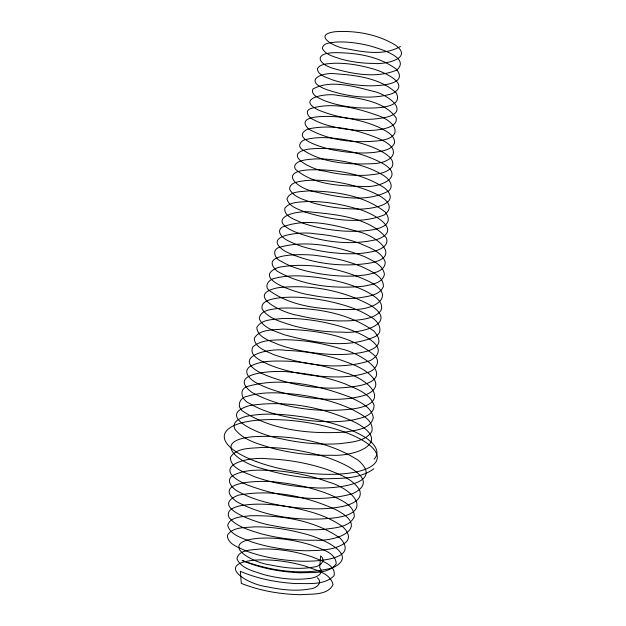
<?xml version="1.0" encoding="UTF-8"?>
<svg xmlns="http://www.w3.org/2000/svg" width="626" height="626" viewBox="0 0 626 626"><rect width="100%" height="100%" fill="white"/><g stroke="black" fill="none" stroke-linecap="round" stroke-linejoin="round"><path stroke-width="0.94" d="M374.113 459.202C382.893 449.75 369.277 439.217 361.351 435.14C344.59 425.891 325.825 420.938 307.092 417.55C288.21 414.662 268.797 412.511 249.805 415.703C243.342 416.595 230.345 420.75 235.141 429.546C244.383 440.884 259.829 444.358 273.194 448.474C292.272 453.302 311.998 455.72 331.678 455.243C353.674 456.69 393.371 443.325 356.421 423.027C323.744 407.049 285.605 399.897 249.516 405.601C211.791 416.791 267.044 437.081 279.157 438.341C299.212 442.942 319.949 445.141 340.505 443.623C351.28 442.089 365.287 441.643 371.828 431.541C374.465 419.913 359.989 413.763 351.757 409.248C334.707 401.399 316.232 397.056 297.694 394.521C281.035 392.698 263.609 391.219 247.356 396.258C239.273 397.346 235.979 407.424 243.647 411.744C273.233 430.852 310.825 434.17 345.255 432.089C355.02 430.289 370.49 429.491 373.307 417.761C371.633 406.423 358.761 401.634 349.777 397.033C317.883 385.068 281.395 376.75 247.88 386.336C237.841 389.036 241.957 400.648 249.625 403.441C263.413 411.822 279.415 415.601 295.104 418.559C314.15 421.697 333.76 423.129 352.892 419.96C360.834 418.176 374.207 415.766 374.074 405.327C369.81 392.917 355.255 388.425 344.331 383.582C326.655 377.126 308.023 373.44 289.282 372.024C278.844 370.169 224.202 371.633 252.051 392.51C282.858 408.895 319.683 413.097 354.019 408.77C392.979 402.659 368.714 379.113 345.568 372.814C326.921 366.022 307.209 362.266 287.412 361.155C274.837 360.999 261.065 360.161 249.766 366.617C241.292 372.908 252.724 381.602 258.796 384.074C273.781 391.54 290.37 395.131 306.842 397.502C324.683 399.678 343.111 400.648 360.725 396.344C367.736 394.889 379.192 389.364 374.864 380.475C367.126 368.675 352.422 364.269 339.84 359.645C322.327 354.152 304.072 350.99 285.73 350.38C267.779 347.383 228.005 357.876 263.609 374.317C294.275 386.891 329.112 391.782 361.773 385.178C398.66 375.13 357.188 351.953 341.162 348.909C322.766 343.158 303.54 339.926 284.259 339.691C273.711 340.254 261.081 339.402 252.755 347.023C248.553 356.21 262.263 361.288 268.546 364.496C284.329 371.061 301.286 374.348 318.235 376.07C334.636 377.345 351.742 377.947 367.509 372.486C374.904 370.944 381.367 361.977 374.739 355.678C350.02 334.214 314.573 330.168 282.991 329.08C273.492 330.121 259.79 328.83 254.273 338.298C254.602 347.782 266.504 351.084 273.593 354.621C304.267 364.88 339.143 370.889 370.506 360.482C397.048 344.543 347.868 328.173 336.71 325.332C318.892 320.582 300.402 317.875 281.943 318.556C273.531 319.651 261.433 318.955 256.793 327.515C257.552 337.876 270.878 340.974 278.734 344.683C294.94 350.364 312.038 353.252 329.143 354.277C340.74 355.2 395.632 354.965 373.8 330.974C347.289 312.241 312.945 307.35 281.121 308.094C273.867 309.307 259.962 309.08 259.305 318.845C263.53 328.282 275.158 331.099 283.954 334.675C313.227 342.555 347.031 349.339 375.71 336.334C384.497 331.295 377.971 320.629 371.195 317.304C358.424 308.884 343.455 304.588 328.666 301.27C312.022 297.913 294.83 295.91 277.889 298.039C272.099 299.048 260.08 300.77 262.169 309.119C268.734 319.119 281.786 321.897 292.436 325.528C308.884 329.988 325.95 332.226 342.993 332.132C358.933 333.955 400.671 323.978 370.13 305.073C342.265 290.034 309.142 284.11 277.741 287.78C242.99 295.096 285.292 313.986 297.812 315.308C315.183 319.596 333.181 321.639 351.069 320.7C361.21 319.573 373.526 319.26 380.718 310.958C385.092 301.779 373.135 295.276 366.562 291.606C352.313 284.407 336.655 280.464 320.966 277.936C306.059 275.894 290.574 274.438 275.8 278.1C269.634 278.554 263.077 285.824 269.563 290.738C293.125 307.546 324.229 309.815 352.36 309.502C374.724 310.128 398.699 295.808 367.634 280.777C340.082 268.225 308.235 261.746 278.187 267.427C249.453 278.773 299.971 293.704 308.563 294.65C325.34 298.039 342.649 299.604 359.715 297.765C368.002 296.262 379.708 295.472 383.425 286.536C383.628 276.144 371.32 271.559 363.612 267.505C348.964 261.183 333.251 257.607 317.452 255.69C310.034 254.125 255.721 251.652 277.115 271.144C302.945 285.972 334.495 289.079 363.722 286.199C371.155 284.627 382.635 283.296 384.434 274.313C383.089 264.759 372.313 260.619 364.762 256.707C338.157 246.542 307.695 239.484 279.619 247.254C271.214 249.43 274.767 259.054 281.137 261.292C292.702 268.194 306.075 271.277 319.197 273.672C335.121 276.207 351.53 277.318 367.509 274.564C374.199 273.03 385.366 270.862 385.217 262.091C381.727 251.644 369.559 247.771 360.42 243.663C345.693 238.193 330.152 235.04 314.51 233.772C304.346 231.252 258.867 234.586 285.3 251.402C311.623 263.937 342.375 267.685 371.069 262.873C403.324 256.339 375.123 235.306 358.768 231.847C334.448 224.82 306.458 217.465 282.013 227.215C274.978 232.395 284.619 239.484 289.588 241.464C302.092 247.567 315.88 250.478 329.581 252.364C344.433 254.093 359.778 254.813 374.395 251.12C380.303 249.844 389.755 245.118 386.172 237.677C369.097 217.574 336.952 214.538 312.233 212.159C297.53 209.6 264.329 217.989 293.985 231.479C320.121 241.832 349.95 246.12 377.501 239.328C405.765 228.936 367.415 210.438 355.451 208.427C340.254 203.943 324.425 201.376 308.555 201.462C300.644 202.143 290.401 201.353 284.838 208.082C283.523 216.393 294.971 219.452 300.785 222.371C314.252 227.402 328.556 229.922 342.86 231.002C352.446 231.659 400.468 232.997 385.311 212.128C363.878 195.116 334.652 191.22 308.031 190.899C301.122 191.869 289.658 190.938 286.951 199.013C289.055 206.94 298.829 209.272 305.457 212.23C330.63 219.632 359.394 224.851 384.497 214.835C403.801 199.295 358.401 186.877 349.144 184.545C334.824 181.266 320.027 179.326 305.339 180.593C299.979 181.563 289.76 181.806 289.572 189.091C293.774 197.613 304.619 199.772 312.789 202.84C326.584 206.83 340.943 208.818 355.302 208.974C366.038 210.093 404.631 205.406 384.536 187.925C362.133 173.238 333.994 168.738 307.601 169.943C277.623 172.197 298.79 189.209 314.933 191.775C338.549 197.206 366.366 203.09 388.715 190.907C395.147 185.382 387.619 177.526 382.267 174.74C371.265 168.026 358.675 164.466 346.147 161.852C332.86 159.372 319.127 157.807 305.676 159.857C301.247 160.405 291.951 163.104 295.378 169.223C313.642 185.116 340.708 185.985 363.87 186.478C379.599 187.855 407.283 176.595 381.453 162.776C359.089 151.335 332.985 146.406 308 149.199C280.331 154.552 314.15 170.538 324.479 171.047C338.65 174.435 353.322 176.008 367.892 175.131C376.187 174.145 386.258 173.778 392.056 166.907C395.64 159.372 385.984 153.926 380.561 150.858C369.011 144.903 356.28 141.601 343.525 139.457C331.436 137.72 318.884 136.452 306.865 139.293C301.928 139.575 296.56 145.381 301.865 149.278C321.913 163.018 348.095 164.74 371.734 163.722C393.198 163.331 403.715 149.309 379.606 138.988C357.352 129.48 331.788 123.807 307.789 129.073C288.054 138.988 327.797 149.082 333.963 150.052C347.571 152.697 361.585 153.863 375.389 152.251C382.142 150.983 391.641 150.193 394.583 142.877C394.81 134.402 384.88 130.529 378.605 127.18C366.805 121.976 354.12 118.995 341.358 117.352C335.239 116.209 292.084 113.439 308.931 129.222C329.886 140.913 355.31 143.291 378.855 140.733C404.521 137.798 396.422 121.577 377.564 115.434C356.46 107.915 332.242 101.764 310.246 108.697C303.641 111.6 309.635 118.517 314.072 119.973C323.971 125.153 335.074 127.524 346.045 129.191C358.635 130.834 371.617 131.483 384.106 128.729C389.215 127.524 397.776 124.644 396.133 117.86C383.73 100.254 356.922 98.024 337.171 95.324C327.586 92.765 294.846 98.063 318.008 109.824C339.488 118.877 364.144 122.031 387.024 117.07C411.626 110.419 384.536 93.117 373.049 91.286C354.832 86.615 330.379 79.236 312.937 89.009C310.206 95.168 319.643 98.298 323.806 100.395C334.605 104.667 346.162 106.756 357.696 107.774C366.241 108.079 405.249 110.614 396.211 92.883C380.334 78.328 357.094 75.323 336.389 73.86C321.897 71.747 302.444 80.527 326.107 89.385C347.015 96.67 370.725 100.215 392.252 93.642C412.667 83.219 379.786 70.276 370.921 68.328C358.972 64.971 346.554 62.991 334.12 63.242C328.556 63.907 320.52 63.21 317.312 68.782C318.024 75.589 326.952 77.389 332.179 79.784C343.118 83.414 354.621 85.199 366.116 85.715C374.802 86.216 410.226 85.621 396.18 69.04C378.66 56.097 355.638 52.561 334.3 52.686C313.219 53.14 317.844 64.337 334.401 68.75C354.3 74.353 377.024 78.313 396.696 70.104C411.54 57.146 376.875 47.944 368.988 45.628C357.782 42.951 346.194 41.332 334.66 42.177C330.544 42.904 322.539 42.904 322.359 48.531C325.794 55.072 334.245 56.622 340.646 58.954C351.491 61.958 362.751 63.414 374.004 63.422C383.613 64.705 413.997 58.922 395.749 45.338C377.893 34.32 355.975 30.392 335.207 31.707C311.529 34.735 335.051 47.38 344.879 48.445C362.767 51.974 383.785 56.121 400.397 46.496M373.824 468.78C360.349 478.835 342.117 478.303 326.06 478.765C304.244 478.334 282.396 475.103 261.613 468.404C238.772 462.927 210.641 441.048 252.513 436.737C288.743 434.718 327.453 440.54 358.416 460.392C387.064 485.839 327.86 489.227 314.275 487.724C293.899 486.801 273.499 483.468 254.242 476.621C245.635 472.505 230.877 468.952 230.298 457.489C236.425 447.222 251.308 448.56 261.715 447.441C280.777 447.191 299.815 450.008 318.211 454.922C331.201 457.567 386.359 478.029 352.43 493.75C317.961 503.273 280.362 497.294 247.34 484.947C207.253 467.419 245.768 455.994 267.959 458.827C288.132 459.539 308.235 463.138 327.359 469.617C338.963 474.187 352.461 478.647 359.434 489.751C363.863 500.135 349.738 505.119 341.976 506.536C324.831 509.987 307.131 509.11 289.885 506.919C272.443 504.321 254.743 500.565 239.155 492.013C233.42 489.555 224.718 480.885 232.614 475.705C245.228 468.796 260.463 470.079 274.337 470.556C292.78 471.996 311.106 475.643 328.486 482.036C351.632 488.397 374.99 511.716 336.467 517.624C302.82 521.787 266.707 517.757 236.534 501.629C208.967 479.978 266.997 480.259 276.849 482.223C295.863 484.133 314.815 488.21 332.429 495.753C340.912 500.229 354.66 505.284 354.285 516.786C349.222 527.546 334.691 527.773 324.456 529.338C306.646 530.676 288.703 528.947 271.254 525.308C261.668 524.22 206.619 507.545 238.389 495.189C270.988 489 305.566 495.894 335.473 509.525C371.406 527.522 338.267 541.639 315.254 540.207C296.434 540.668 277.545 538.266 259.391 533.305C248.694 529.784 236.354 526.732 229.053 517.491C224.875 508.539 238.678 505.785 244.844 505.025C260.862 503.014 277.115 504.705 292.921 507.623C309.166 510.98 325.684 515.433 339.675 524.666C345.669 527.976 352.594 537.178 345.294 542.805C333.955 550.684 319.205 550.45 305.95 550.755C287.686 550.387 269.391 547.656 251.988 542.03C243.357 538.305 230.399 535.559 227.637 525.245C230.282 516.599 242.199 516.959 249.547 515.769C280.738 515.135 314.455 519.877 340.372 538.376C361.233 561.772 307.969 561.858 296.669 560.99C279.235 559.91 261.77 556.929 245.408 550.692C238.788 547.382 227.52 544.26 227.363 535.347C232.739 526.529 245.595 527.788 254.602 526.849C271.128 526.716 287.624 529.213 303.555 533.548C315.496 535.95 361.891 553.681 333.11 567.618C303.297 576.03 270.714 570.951 242.059 560.411C260.533 568.377 280.683 571.984 300.715 572.813C312.335 572.125 328.517 574.41 336.225 563.776C335.794 552.085 320.168 548.955 311.38 545.121C294.478 539.894 276.645 537.241 258.945 538.25C217.191 541.811 250.251 562.555 270.581 564.965C284.587 567.923 299.251 569.715 313.454 567.054C318.994 567.015 327.046 560.888 320.614 555.865L319.69 567.594C325.512 574.582 313.493 578.479 308.188 578.588C293.32 580.349 278.21 578.322 263.789 574.605C254.344 571.248 241.237 568.932 236.933 558.713C238.819 549.252 252.317 550.113 259.798 549.033C277.592 548.47 295.488 551.271 312.351 556.937C320.191 560.567 336.146 564.433 334.104 575.646C324.487 585.553 308.36 583.283 295.73 583.588C276.809 582.43 257.826 578.878 240.368 571.327L241.284 583.369C260.087 590.834 280.362 594.324 300.543 594.7C311.091 593.706 327.547 595.866 333.055 584.621C330.332 572.767 315.027 570.004 305.238 566.1C289.157 561.499 272.31 559.104 255.572 560.082C213.81 563.643 246.871 584.387 267.2 586.797C281.215 589.755 295.871 591.547 310.073 588.886C315.614 588.847 323.665 582.72 317.233 577.696M256.261 461.573A77.295 25.103 8.6 0 0 376.954 459.68A77.295 25.103 8.6 0 0 269.172 419.6A77.295 25.103 8.6 0 0 256.261 461.573"/></g></svg>
